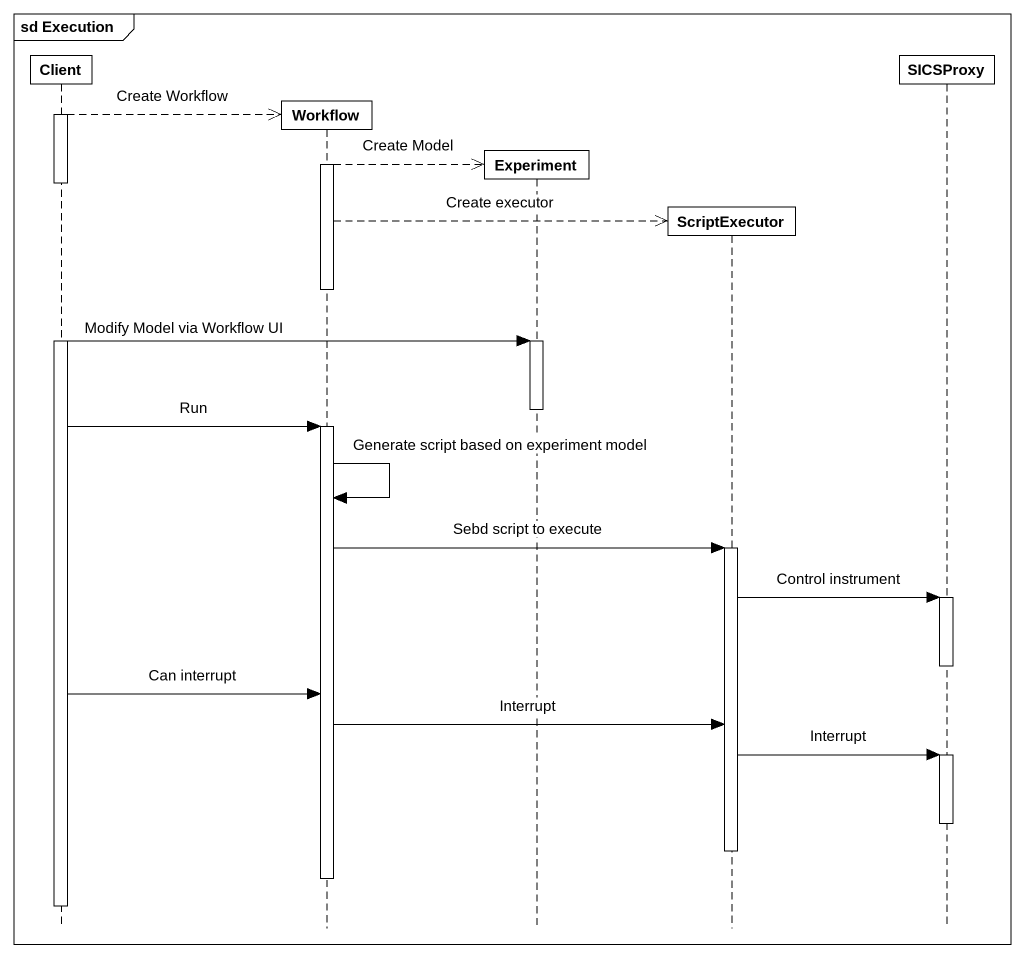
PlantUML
@startuml
mainframe sd Execution
hide footbox
participant Client
participant Workflow
participant Experiment
participant ScriptExecutor
participant SICSProxy

activate Client
Client -->> Workflow ** : Create Workflow
activate Workflow
Workflow -->> Experiment ** : Create Model
deactivate Client
Workflow -->> ScriptExecutor ** : Create executor
deactivate Workflow
activate Client
Client -> Experiment : Modify Model via Workflow UI
activate Experiment
deactivate Experiment
Client -> Workflow : Run
activate Workflow
Workflow -> Workflow : Generate script based on experiment model
Workflow -> ScriptExecutor : Sebd script to execute
activate ScriptExecutor
ScriptExecutor -> SICSProxy : Control instrument
activate SICSProxy
deactivate SICSProxy
Client -> Workflow : Can interrupt
Workflow -> ScriptExecutor : Interrupt
ScriptExecutor -> SICSProxy : Interrupt
activate SICSProxy
deactivate SICSProxy
deactivate ScriptExecutor
deactivate Workflow
deactivate Client
@enduml
